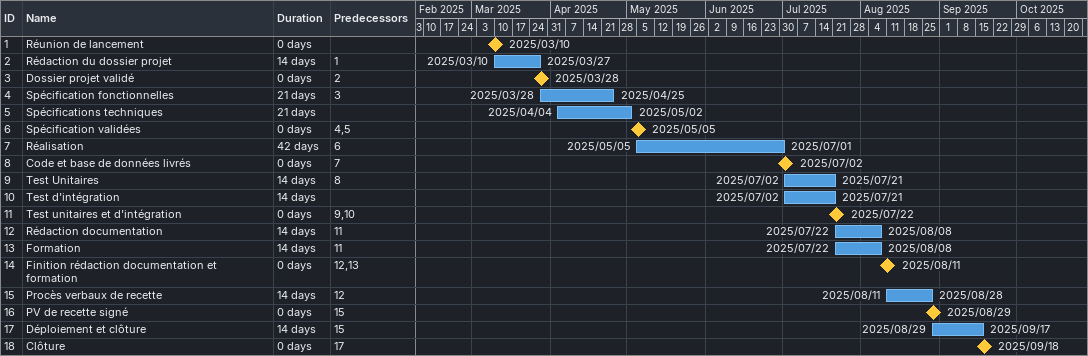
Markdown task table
| ID | Task | Duration | Start | Finish | Predecessors |
|---|---|---|---|---|---|
| 1 | Réunion de lancement | 0d | 2025-03-10 | 2025-03-10 |  |
| 2 | Rédaction du dossier projet | 14d | 2025-03-10 | 2025-03-27 | 1 |
| 3 | Dossier projet validé | 0d | 2025-03-28 | 2025-03-28 | 2 |
| 4 | Spécification fonctionnelles | 21d | 2025-03-28 | 2025-04-25 | 3 |
| 5 | Spécifications techniques | 21d | 2025-04-04 | 2025-05-02 |  |
| 6 | Spécification validées | 0d | 2025-05-05 | 2025-05-05 | 4, 5 |
| 7 | Réalisation | 42d | 2025-05-05 | 2025-07-01 | 6 |
| 8 | Code et base de données livrés | 0d | 2025-07-02 | 2025-07-02 | 7 |
| 9 | Test Unitaires | 14d | 2025-07-02 | 2025-07-21 | 8 |
| 10 | Test d'intégration | 14d | 2025-07-02 | 2025-07-21 |  |
| 11 | Test unitaires et d'intégration | 0d | 2025-07-22 | 2025-07-22 | 9, 10 |
| 12 | Rédaction documentation | 14d | 2025-07-22 | 2025-08-08 | 11 |
| 13 | Formation | 14d | 2025-07-22 | 2025-08-08 | 11 |
| 14 | Finition rédaction documentation et formation | 0d | 2025-08-11 | 2025-08-11 | 12, 13 |
| 15 | Procès verbaux de recette | 14d | 2025-08-11 | 2025-08-28 | 12 |
| 16 | PV de recette signé | 0d | 2025-08-29 | 2025-08-29 | 15 |
| 17 | Déploiement et clôture | 14d | 2025-08-29 | 2025-09-17 | 15 |
| 18 | Clôture | 0d | 2025-09-18 | 2025-09-18 | 17 |
